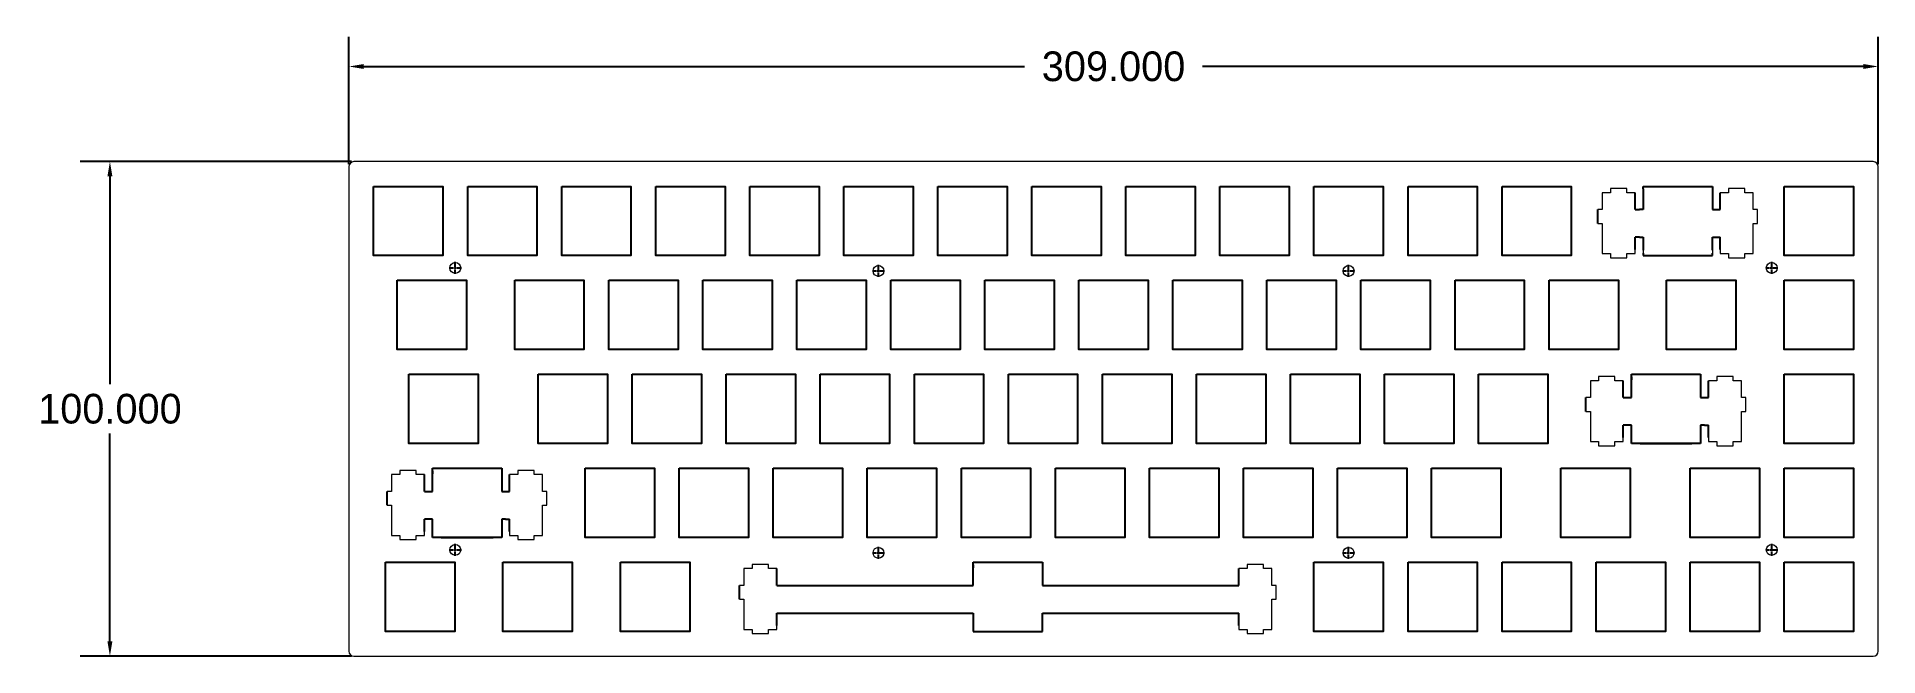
# Model space of a CAD drawing. Header units: inches. Extents: x -14 to 358, y 148 to 274.
import ezdxf

# ---------------------------------------------------------------- set-up
doc = ezdxf.new("R2010")
doc.units = ezdxf.units.IN
doc.header["$MEASUREMENT"] = 0
doc.header["$PDSIZE"] = -1
doc.linetypes.add('CENTER2', pattern=[1.125, 0.75, -0.125, 0.125, -0.125])
doc.dimstyles.new('Metric', dxfattribs={"dimtxt": 6, "dimasz": 3, "dimexe": 6, "dimexo": 0.5, "dimgap": 2, "dimtad": 0, "dimtih": 1, "dimtoh": 1, "dimdec": 3, "dimzin": 0, "dimdsep": 46, "dimtxsty": 'Standard', "dimcen": 0.09, "dimazin": 0, "dimtfac": 1, "dimtdec": 3, "dimtofl": 0, "dimtmove": 0, "dimatfit": 3, "dimfxl": 1, "dimtolj": 1, "dimtzin": 0, "dimarcsym": 0})

# ---------------------------------------------------------------- blocks, each defined once
blk = doc.blocks.new('*D28')
at = {"color": 0, "lineweight": -2, "transparency": 16777216}
for p, q in [((49.64, 248.41), (-5.16, 248.41)), ((0.84, 245.41), (0.84, 203.41)), ((0.84, 151.41), (0.84, 193.41)), ((49.64, 148.41), (-5.16, 148.41))]:
    blk.add_line(p, q, dxfattribs=at)
at = {"color": 0, "transparency": 16777216}
for points in [[(0.34, 245.41), (1.34, 245.41), (0.84, 248.41)], [(0.34, 151.41), (1.34, 151.41), (0.84, 148.41)]]:
    blk.add_solid(points, dxfattribs=at)
at = {"layer": 'Defpoints', "color": 0, "transparency": 16777216}
for p in [(50.14, 248.41), (0.84, 148.41), (50.14, 148.41)]:
    blk.add_point(p, dxfattribs=at)
at = {"color": 0, "transparency": 16777216, "insert": (0.84, 198.41), "char_height": 6, "attachment_point": 5}
blk.add_mtext('\\A1;100.000', dxfattribs=at)
blk = doc.blocks.new('*D29')
at = {"color": 0, "lineweight": -2, "transparency": 16777216}
for p, q in [((49.13, 247.89), (49.13, 273.64)), ((358.13, 247.89), (358.13, 273.64)), ((52.13, 267.64), (185.63, 267.64)), ((355.13, 267.64), (221.63, 267.64))]:
    blk.add_line(p, q, dxfattribs=at)
at = {"color": 0, "transparency": 16777216}
for points in [[(52.13, 268.14), (52.13, 267.14), (49.13, 267.64)], [(355.13, 268.14), (355.13, 267.14), (358.13, 267.64)]]:
    blk.add_solid(points, dxfattribs=at)
at = {"layer": 'Defpoints', "color": 0, "transparency": 16777216}
for p in [(49.13, 267.64), (49.13, 247.39), (358.13, 247.39)]:
    blk.add_point(p, dxfattribs=at)
at = {"color": 0, "transparency": 16777216, "insert": (203.63, 267.64), "char_height": 6, "attachment_point": 5}
blk.add_mtext('\\A1;309.000', dxfattribs=at)
blk = doc.blocks.new('*U30')
at = {"color": 0, "linetype": 'CENTER2', "transparency": 16777216}
for p, q in [((-1.22, 0), (-0.22, 0)), ((0, 0.22), (0, 1.22)), ((0.22, 0), (1.22, 0)), ((0, -1.22), (0, -0.22))]:
    blk.add_line(p, q, dxfattribs=at)
at = {"color": 0, "linetype": 'Continuous', "transparency": 16777216}
for p, q in [((-0.11, 0), (0.11, 0)), ((0, -0.11), (0, 0.11))]:
    blk.add_line(p, q, dxfattribs=at)
blk = doc.blocks.new('*U31')
at = {"color": 0, "linetype": 'CENTER2', "transparency": 16777216}
for p, q in [((-1.22, 0), (-0.22, 0)), ((0, 0.22), (0, 1.22)), ((0.22, 0), (1.22, 0)), ((0, -1.22), (0, -0.22))]:
    blk.add_line(p, q, dxfattribs=at)
at = {"color": 0, "linetype": 'Continuous', "transparency": 16777216}
for p, q in [((-0.11, 0), (0.11, 0)), ((0, -0.11), (0, 0.11))]:
    blk.add_line(p, q, dxfattribs=at)
blk = doc.blocks.new('*U32')
at = {"color": 0, "linetype": 'CENTER2', "transparency": 16777216}
for p, q in [((-1.22, 0), (-0.22, 0)), ((0, 0.22), (0, 1.22)), ((0.22, 0), (1.22, 0)), ((0, -1.22), (0, -0.22))]:
    blk.add_line(p, q, dxfattribs=at)
at = {"color": 0, "linetype": 'Continuous', "transparency": 16777216}
for p, q in [((-0.11, 0), (0.11, 0)), ((0, -0.11), (0, 0.11))]:
    blk.add_line(p, q, dxfattribs=at)
blk = doc.blocks.new('*U33')
at = {"color": 0, "linetype": 'CENTER2', "transparency": 16777216}
for p, q in [((-1.22, 0), (-0.22, 0)), ((0, 0.22), (0, 1.22)), ((0.22, 0), (1.22, 0)), ((0, -1.22), (0, -0.22))]:
    blk.add_line(p, q, dxfattribs=at)
at = {"color": 0, "linetype": 'Continuous', "transparency": 16777216}
for p, q in [((-0.11, 0), (0.11, 0)), ((0, -0.11), (0, 0.11))]:
    blk.add_line(p, q, dxfattribs=at)
blk = doc.blocks.new('*U34')
at = {"color": 0, "linetype": 'CENTER2', "transparency": 16777216}
for p, q in [((-1.22, 0), (-0.22, 0)), ((0, 0.22), (0, 1.22)), ((0.22, 0), (1.22, 0)), ((0, -1.22), (0, -0.22))]:
    blk.add_line(p, q, dxfattribs=at)
at = {"color": 0, "linetype": 'Continuous', "transparency": 16777216}
for p, q in [((-0.11, 0), (0.11, 0)), ((0, -0.11), (0, 0.11))]:
    blk.add_line(p, q, dxfattribs=at)
blk = doc.blocks.new('*U35')
at = {"color": 0, "linetype": 'CENTER2', "transparency": 16777216}
for p, q in [((-1.22, 0), (-0.22, 0)), ((0, 0.22), (0, 1.22)), ((0.22, 0), (1.22, 0)), ((0, -1.22), (0, -0.22))]:
    blk.add_line(p, q, dxfattribs=at)
at = {"color": 0, "linetype": 'Continuous', "transparency": 16777216}
for p, q in [((-0.11, 0), (0.11, 0)), ((0, -0.11), (0, 0.11))]:
    blk.add_line(p, q, dxfattribs=at)
blk = doc.blocks.new('*U36')
at = {"color": 0, "linetype": 'CENTER2', "transparency": 16777216}
for p, q in [((-1.22, 0), (-0.22, 0)), ((0, 0.22), (0, 1.22)), ((0.22, 0), (1.22, 0)), ((0, -1.22), (0, -0.22))]:
    blk.add_line(p, q, dxfattribs=at)
at = {"color": 0, "linetype": 'Continuous', "transparency": 16777216}
for p, q in [((-0.11, 0), (0.11, 0)), ((0, -0.11), (0, 0.11))]:
    blk.add_line(p, q, dxfattribs=at)
blk = doc.blocks.new('*U37')
at = {"color": 0, "linetype": 'CENTER2', "transparency": 16777216}
for p, q in [((-1.22, 0), (-0.22, 0)), ((0, 0.22), (0, 1.22)), ((0.22, 0), (1.22, 0)), ((0, -1.22), (0, -0.22))]:
    blk.add_line(p, q, dxfattribs=at)
at = {"color": 0, "linetype": 'Continuous', "transparency": 16777216}
for p, q in [((-0.11, 0), (0.11, 0)), ((0, -0.11), (0, 0.11))]:
    blk.add_line(p, q, dxfattribs=at)

msp = doc.modelspace()

# ---------------------------------------------------------------- linework, layer by layer
at = {"color": 7, "linetype": 'Continuous', "lineweight": 15}
for p, q in [((49.1264, 247.3892), (49.1264, 149.4212)), ((357.1102, 248.4052), (50.1424, 248.4052)), ((358.1262, 149.4212), (358.1262, 247.3892)), ((304.0226, 242.1097), (302.3462, 242.1097)), ((302.3462, 242.1097), (302.3462, 238.7063)), ((307.3244, 242.9433), (304.0226, 242.9433)), ((304.0226, 242.9433), (304.0226, 242.1097)), ((307.3244, 242.1097), (307.3244, 242.9433)), ((309.0008, 242.1097), (307.3244, 242.1097)), ((327.8985, 242.1097), (326.2221, 242.1097)), ((331.2003, 242.9433), (327.8985, 242.9433)), ((327.8985, 242.9433), (327.8985, 242.1097)), ((331.2003, 242.1097), (331.2003, 242.9433)), ((332.8767, 242.1097), (331.2003, 242.1097)), ((332.8767, 238.7063), (332.8767, 242.1097)), ((302.3462, 238.7063), (301.4574, 238.7063)), ((333.7662, 238.7063), (332.8767, 238.7063)), ((333.7662, 235.9123), (333.7662, 238.7063)), ((301.4574, 235.9123), (302.3462, 235.9123)), ((302.3462, 235.9123), (302.3462, 229.8162)), ((332.8767, 229.8162), (332.8767, 235.9123)), ((332.8767, 235.9123), (333.7662, 235.9123)), ((302.3462, 229.8162), (304.0226, 229.8162)), ((304.0226, 229.8162), (304.0226, 228.9731)), ((304.0226, 228.9731), (307.3244, 228.9731)), ((307.3244, 228.9731), (307.3244, 229.8162)), ((307.3244, 229.8162), (309.0008, 229.8162)), ((309.0008, 229.8162), (309.0008, 230.6037)), ((310.6265, 230.5054), (310.6265, 229.9054)), ((324.6265, 230.5054), (324.6265, 229.9054)), ((326.2221, 230.6037), (326.2221, 229.8162)), ((326.2221, 229.8162), (327.8985, 229.8162)), ((327.8985, 229.8162), (327.8985, 228.9731)), ((327.8985, 228.9731), (331.2003, 228.9731)), ((331.2003, 228.9731), (331.2003, 229.8162)), ((331.2003, 229.8162), (332.8767, 229.8162)), ((304.9496, 204.9432), (301.6479, 204.9432)), ((301.6479, 204.9432), (301.6479, 204.1096)), ((304.9496, 204.1096), (304.9496, 204.9432)), ((328.8255, 204.9432), (325.5237, 204.9432)), ((325.5237, 204.9432), (325.5237, 204.1096)), ((328.8255, 204.1096), (328.8255, 204.9432)), ((301.6479, 204.1096), (299.9715, 204.1096)), ((299.9715, 204.1096), (299.9715, 200.7062)), ((306.626, 204.1096), (304.9496, 204.1096)), ((325.5237, 204.1096), (323.8474, 204.1096)), ((330.5019, 204.1096), (328.8255, 204.1096)), ((330.5019, 200.7062), (330.5019, 204.1096)), ((299.9715, 200.7062), (299.0827, 200.7062)), ((299.0827, 197.9122), (299.9715, 197.9122)), ((299.9715, 197.9122), (299.9715, 191.8161)), ((331.3914, 200.7062), (330.5019, 200.7062)), ((330.5019, 191.8161), (330.5019, 197.9122)), ((330.5019, 197.9122), (331.3914, 197.9122)), ((331.3914, 197.9122), (331.3914, 200.7062)), ((299.9715, 191.8161), (301.6479, 191.8161)), ((301.6479, 191.8161), (301.6479, 190.973)), ((301.6479, 190.973), (304.9496, 190.973)), ((304.9496, 190.973), (304.9496, 191.8161)), ((304.9496, 191.8161), (306.626, 191.8161)), ((306.626, 191.8161), (306.626, 192.6037)), ((308.2518, 192.5053), (308.2518, 191.9053)), ((322.2518, 192.5053), (322.2518, 191.9053)), ((323.8474, 192.6037), (323.8474, 191.8161)), ((323.8474, 191.8161), (325.5237, 191.8161)), ((325.5237, 191.8161), (325.5237, 190.973)), ((325.5237, 190.973), (328.8255, 190.973)), ((328.8255, 190.973), (328.8255, 191.8161)), ((328.8255, 191.8161), (330.5019, 191.8161)), ((59.3977, 185.1095), (57.7213, 185.1095)), ((57.7213, 185.1095), (57.7213, 181.7061)), ((62.6994, 185.9432), (59.3977, 185.9432)), ((59.3977, 185.9432), (59.3977, 185.1095)), ((62.6994, 185.1095), (62.6994, 185.9432)), ((64.3758, 185.1095), (62.6994, 185.1095)), ((83.2735, 185.1095), (81.5972, 185.1095)), ((86.5753, 185.9432), (83.2735, 185.9432)), ((83.2735, 185.9432), (83.2735, 185.1095)), ((86.5753, 185.1095), (86.5753, 185.9432)), ((88.2517, 185.1095), (86.5753, 185.1095)), ((88.2517, 181.7061), (88.2517, 185.1095)), ((57.7213, 181.7061), (56.8324, 181.7061)), ((56.8324, 178.9122), (57.7213, 178.9122)), ((57.7213, 178.9122), (57.7213, 172.8161)), ((89.1412, 181.7061), (88.2517, 181.7061)), ((88.2517, 172.8161), (88.2517, 178.9122)), ((88.2517, 178.9122), (89.1412, 178.9122)), ((89.1412, 178.9122), (89.1412, 181.7061)), ((57.7213, 172.8161), (59.3977, 172.8161)), ((59.3977, 172.8161), (59.3977, 171.973)), ((59.3977, 171.973), (62.6994, 171.973)), ((62.6994, 171.973), (62.6994, 172.8161)), ((62.6994, 172.8161), (64.3758, 172.8161)), ((64.3758, 172.8161), (64.3758, 173.6036)), ((66.0016, 173.5052), (66.0016, 172.9052)), ((80.0016, 173.5052), (80.0016, 172.9052)), ((81.5972, 173.6036), (81.5972, 172.8161)), ((81.5972, 172.8161), (83.2735, 172.8161)), ((83.2735, 172.8161), (83.2735, 171.973)), ((83.2735, 171.973), (86.5753, 171.973)), ((86.5753, 171.973), (86.5753, 172.8161)), ((86.5753, 172.8161), (88.2517, 172.8161)), ((130.6004, 166.1095), (128.924, 166.1095)), ((128.924, 166.1095), (128.924, 162.7061)), ((133.9022, 166.9431), (130.6004, 166.9431)), ((130.6004, 166.9431), (130.6004, 166.1095)), ((133.9022, 166.1095), (133.9022, 166.9431)), ((135.5786, 166.1095), (133.9022, 166.1095)), ((230.6004, 166.1095), (228.924, 166.1095)), ((233.9022, 166.9432), (230.6004, 166.9432)), ((230.6004, 166.9432), (230.6004, 166.1095)), ((233.9022, 166.1095), (233.9022, 166.9432)), ((235.5786, 166.1095), (233.9022, 166.1095)), ((235.5786, 162.7061), (235.5786, 166.1095)), ((128.924, 162.7061), (128.0352, 162.7061)), ((236.4681, 162.7061), (235.5786, 162.7061)), ((236.4681, 159.9121), (236.4681, 162.7061)), ((128.0352, 159.9121), (128.924, 159.9121)), ((128.924, 159.9121), (128.924, 153.816)), ((235.5786, 153.816), (235.5786, 159.9121)), ((235.5786, 159.9121), (236.4681, 159.9121)), ((128.924, 153.816), (130.6004, 153.816)), ((130.6004, 153.816), (130.6004, 152.9729)), ((130.6004, 152.9729), (133.9022, 152.9729)), ((133.9022, 152.9729), (133.9022, 153.816)), ((133.9022, 153.816), (135.5786, 153.816)), ((135.5786, 153.816), (135.5786, 154.6036)), ((175.2513, 154.5052), (175.2513, 153.9052)), ((189.2513, 154.5052), (189.2513, 153.9052)), ((228.924, 154.6036), (228.924, 153.816)), ((228.924, 153.816), (230.6004, 153.816)), ((230.6004, 153.816), (230.6004, 152.9729)), ((230.6004, 152.9729), (233.9022, 152.9729)), ((233.9022, 152.9729), (233.9022, 153.816)), ((233.9022, 153.816), (235.5786, 153.816)), ((50.1424, 148.4052), (357.1102, 148.4052))]:
    msp.add_line(p, q, dxfattribs=at)
for p, q in [((182.1267, 242.9054), (182.1267, 242.3054)), ((309.0008, 238.7063), (309.0008, 242.1097)), ((310.6265, 242.9054), (310.6265, 243.4054)), ((310.6265, 243.4054), (312.3765, 243.4054)), ((310.6265, 242.9054), (310.6265, 242.3054)), ((310.6265, 242.3054), (310.6265, 238.7063)), ((312.3765, 243.4054), (322.8765, 243.4054)), ((322.8765, 243.4054), (324.6265, 243.4054)), ((324.6265, 243.4054), (324.6265, 243.4054)), ((324.6265, 243.4054), (324.6265, 242.9054)), ((324.6265, 242.9054), (324.6265, 242.3054)), ((324.6265, 242.3054), (324.6265, 238.7063)), ((326.2221, 238.7063), (326.2221, 242.1097)), ((301.4574, 235.9123), (301.4574, 238.7063)), ((309.0008, 238.7063), (309.8765, 238.7063)), ((310.6265, 238.7063), (309.8765, 238.7063)), ((310.6265, 238.7063), (310.6265, 238.7063)), ((324.6265, 238.7063), (325.3765, 238.7063)), ((325.3765, 238.7063), (326.2221, 238.7063)), ((309.0008, 230.6037), (309.0008, 233.1083)), ((309.8765, 233.1083), (309.0008, 233.1083)), ((309.8765, 233.1083), (310.6265, 233.1083)), ((310.6265, 233.1083), (310.6265, 230.5054)), ((324.6265, 230.5054), (324.6265, 233.1083)), ((324.6265, 233.1083), (325.3765, 233.1083)), ((325.3765, 233.1083), (326.2221, 233.1083)), ((326.2221, 230.6037), (326.2221, 233.1083)), ((310.6265, 229.9054), (310.6265, 229.4054)), ((310.6265, 229.4054), (312.3765, 229.4054)), ((312.3765, 229.4054), (322.8765, 229.4054)), ((322.8765, 229.4054), (324.6265, 229.4054)), ((324.6265, 229.4054), (324.6265, 229.9054)), ((324.6265, 229.4054), (324.6265, 229.4054)), ((308.2518, 204.3053), (308.2518, 205.4053)), ((308.2518, 205.4053), (310.0018, 205.4053)), ((308.2518, 204.9053), (308.2518, 204.3053)), ((310.0018, 205.4053), (320.5018, 205.4053)), ((310.0018, 205.4053), (322.2518, 205.4053)), ((322.2518, 205.4053), (322.2518, 200.7062)), ((322.2518, 204.9053), (322.2518, 204.3053)), ((306.626, 200.7062), (306.626, 204.1096)), ((308.2518, 200.7062), (308.2518, 204.3053)), ((323.8474, 200.7062), (323.8474, 204.1096)), ((299.0827, 197.9122), (299.0827, 200.7062)), ((306.626, 200.7062), (307.5018, 200.7062)), ((307.5018, 200.7062), (308.2518, 200.7062)), ((322.2518, 200.7062), (323.0018, 200.7062)), ((323.0018, 200.7062), (323.8474, 200.7062)), ((306.626, 192.6037), (306.626, 195.1082)), ((307.5018, 195.1082), (306.626, 195.1082)), ((308.2518, 195.1082), (307.5018, 195.1082)), ((308.2518, 191.4053), (308.2518, 195.1082)), ((323.0018, 195.1082), (322.2518, 195.1082)), ((322.2518, 195.1082), (322.2518, 191.4053)), ((323.0018, 195.1082), (323.8474, 195.1082)), ((323.8474, 192.6037), (323.8474, 195.1082)), ((322.2518, 191.4053), (308.2518, 191.4053)), ((310.0018, 191.4053), (320.5018, 191.4053)), ((66.0016, 181.7061), (66.0016, 186.4052)), ((66.0016, 186.4052), (80.0016, 186.4052)), ((67.7516, 186.4052), (78.2516, 186.4052)), ((80.0016, 186.4052), (80.0016, 181.7061)), ((64.3758, 181.7061), (64.3758, 185.1095)), ((66.0016, 185.9052), (66.0016, 185.3052)), ((80.0016, 185.9052), (80.0016, 185.3052)), ((81.5972, 181.7061), (81.5972, 185.1095)), ((56.8324, 178.9122), (56.8324, 181.7061)), ((64.3758, 181.7061), (65.2516, 181.7061)), ((65.2516, 181.7061), (66.0016, 181.7061)), ((80.0016, 181.7061), (80.7516, 181.7061)), ((80.7516, 181.7061), (81.5972, 181.7061)), ((64.3758, 173.6036), (64.3758, 176.1081)), ((65.2516, 176.1081), (64.3758, 176.1081)), ((66.0016, 176.1081), (65.2516, 176.1081)), ((66.0016, 172.4052), (66.0016, 176.1081)), ((80.7516, 176.1081), (80.0016, 176.1081)), ((80.0016, 176.1081), (80.0016, 172.4052)), ((80.7516, 176.1081), (81.5972, 176.1081)), ((81.5972, 173.6036), (81.5972, 176.1081)), ((80.0016, 172.4052), (66.0016, 172.4052)), ((67.7516, 172.4052), (78.2516, 172.4052)), ((135.5786, 162.7061), (135.5786, 166.1095)), ((175.2513, 162.7061), (175.2513, 167.4052)), ((175.2513, 167.4052), (189.2513, 167.4052)), ((175.2513, 166.9052), (175.2513, 166.3052)), ((177.0013, 167.4052), (187.5013, 167.4052)), ((189.2513, 167.4052), (189.2513, 162.7061)), ((189.2513, 166.9052), (189.2513, 166.3052)), ((228.924, 162.7061), (228.924, 166.1095)), ((128.0352, 159.9121), (128.0352, 162.7061)), ((135.5786, 162.7061), (174.5013, 162.7061)), ((174.5013, 162.7061), (175.2513, 162.7061)), ((189.2513, 162.7061), (190.0013, 162.7061)), ((190.0013, 162.7061), (228.924, 162.7061)), ((135.5786, 154.6036), (135.5786, 157.1081)), ((135.5786, 157.1081), (174.5013, 157.1081)), ((174.5013, 157.1081), (175.2513, 157.1081)), ((175.2513, 157.1081), (175.2513, 153.4052)), ((189.2513, 153.4052), (189.2513, 157.1081)), ((189.2513, 157.1081), (190.0013, 157.1081)), ((190.0013, 157.1081), (228.924, 157.1081)), ((228.924, 154.6036), (228.924, 157.1081)), ((175.2513, 153.4052), (189.2513, 153.4052)), ((177.0013, 153.4052), (187.5013, 153.4052))]:
    msp.add_line(p, q)
for points in [[(54.1263, 243.4054), (68.1263, 243.4054), (68.1263, 229.4054), (54.1263, 229.4054)], [(73.1264, 243.4054), (87.1264, 243.4054), (87.1264, 229.4054), (73.1264, 229.4054)], [(92.1264, 243.4054), (106.1264, 243.4054), (106.1264, 229.4054), (92.1264, 229.4054)], [(111.1264, 243.4054), (125.1265, 243.4054), (125.1265, 229.4054), (111.1264, 229.4054)], [(130.1265, 243.4054), (144.1265, 243.4054), (144.1265, 229.4054), (130.1265, 229.4054)], [(149.1265, 243.4054), (163.1265, 243.4054), (163.1265, 229.4054), (149.1265, 229.4054)], [(168.1267, 243.4054), (182.1267, 243.4054), (182.1267, 229.4054), (168.1267, 229.4054)], [(187.1264, 243.4054), (201.1264, 243.4054), (201.1264, 229.4054), (187.1264, 229.4054)], [(206.1268, 243.4054), (220.1268, 243.4054), (220.1268, 229.4054), (206.1268, 229.4054)], [(225.1266, 243.4054), (239.1266, 243.4054), (239.1266, 229.4054), (225.1266, 229.4054)], [(244.1269, 243.4054), (258.1269, 243.4054), (258.1269, 229.4054), (244.1269, 229.4054)], [(263.1269, 243.4054), (277.1269, 243.4054), (277.1269, 229.4054), (263.1269, 229.4054)], [(282.1266, 243.4054), (296.1266, 243.4054), (296.1266, 229.4054), (282.1266, 229.4054)], [(339.1266, 243.4054), (353.1266, 243.4054), (353.1266, 229.4054), (339.1266, 229.4054)], [(58.8763, 224.4053), (72.8763, 224.4053), (72.8763, 210.4053), (58.8763, 210.4053)], [(82.6263, 224.4053), (96.6263, 224.4053), (96.6263, 210.4053), (82.6263, 210.4053)], [(101.6264, 224.4053), (115.6264, 224.4053), (115.6264, 210.4053), (101.6264, 210.4053)], [(120.6264, 224.4053), (134.6264, 224.4053), (134.6264, 210.4053), (120.6264, 210.4053)], [(139.6264, 224.4053), (153.6265, 224.4053), (153.6265, 210.4053), (139.6264, 210.4053)], [(158.6265, 224.4053), (172.6265, 224.4053), (172.6265, 210.4053), (158.6265, 210.4053)], [(177.6266, 224.4053), (191.6266, 224.4053), (191.6266, 210.4053), (177.6266, 210.4053)], [(196.6263, 224.4053), (210.6263, 224.4053), (210.6263, 210.4053), (196.6263, 210.4053)], [(215.6267, 224.4053), (229.6267, 224.4053), (229.6267, 210.4053), (215.6267, 210.4053)], [(234.6266, 224.4053), (248.6266, 224.4053), (248.6266, 210.4053), (234.6266, 210.4053)], [(253.6268, 224.4053), (267.6268, 224.4053), (267.6268, 210.4053), (253.6268, 210.4053)], [(272.6269, 224.4053), (286.6269, 224.4053), (286.6269, 210.4053), (272.6269, 210.4053)], [(291.6265, 224.4053), (305.6266, 224.4053), (305.6266, 210.4053), (291.6265, 210.4053)], [(315.3767, 224.4053), (329.3767, 224.4053), (329.3767, 210.4053), (315.3767, 210.4053)], [(339.1266, 224.4053), (353.1266, 224.4053), (353.1266, 210.4053), (339.1266, 210.4053)], [(61.2513, 205.4053), (75.2513, 205.4053), (75.2513, 191.4053), (61.2513, 191.4053)], [(87.3763, 205.4053), (101.3763, 205.4053), (101.3763, 191.4053), (87.3763, 191.4053)], [(106.3764, 205.4053), (120.3764, 205.4053), (120.3764, 191.4053), (106.3764, 191.4053)], [(125.3764, 205.4053), (139.3764, 205.4053), (139.3764, 191.4053), (125.3764, 191.4053)], [(144.3764, 205.4053), (158.3765, 205.4053), (158.3765, 191.4053), (144.3764, 191.4053)], [(163.3765, 205.4053), (177.3765, 205.4053), (177.3765, 191.4053), (163.3765, 191.4053)], [(182.3766, 205.4053), (196.3766, 205.4053), (196.3766, 191.4053), (182.3766, 191.4053)], [(201.3763, 205.4053), (215.3763, 205.4053), (215.3763, 191.4053), (201.3763, 191.4053)], [(220.3767, 205.4053), (234.3767, 205.4053), (234.3767, 191.4053), (220.3767, 191.4053)], [(239.3766, 205.4053), (253.3766, 205.4053), (253.3766, 191.4053), (239.3766, 191.4053)], [(258.3768, 205.4053), (272.3768, 205.4053), (272.3768, 191.4053), (258.3768, 191.4053)], [(277.3769, 205.4053), (291.3769, 205.4053), (291.3769, 191.4053), (277.3769, 191.4053)], [(339.1266, 205.4053), (353.1266, 205.4053), (353.1266, 191.4053), (339.1266, 191.4053)], [(96.8763, 186.4052), (110.8763, 186.4052), (110.8763, 172.4052), (96.8763, 172.4052)], [(115.8764, 186.4052), (129.8764, 186.4052), (129.8764, 172.4052), (115.8764, 172.4052)], [(134.8764, 186.4052), (148.8764, 186.4052), (148.8764, 172.4052), (134.8764, 172.4052)], [(153.8764, 186.4052), (167.8765, 186.4052), (167.8765, 172.4052), (153.8764, 172.4052)], [(172.8765, 186.4052), (186.8765, 186.4052), (186.8765, 172.4052), (172.8765, 172.4052)], [(191.8766, 186.4052), (205.8766, 186.4052), (205.8766, 172.4052), (191.8766, 172.4052)], [(210.8763, 186.4052), (224.8763, 186.4052), (224.8763, 172.4052), (210.8763, 172.4052)], [(229.8767, 186.4052), (243.8767, 186.4052), (243.8767, 172.4052), (229.8767, 172.4052)], [(248.8766, 186.4052), (262.8766, 186.4052), (262.8766, 172.4052), (248.8766, 172.4052)], [(267.8768, 186.4052), (281.8768, 186.4052), (281.8768, 172.4052), (267.8768, 172.4052)], [(294.0011, 186.4053), (308.0011, 186.4053), (308.0011, 172.4052), (294.0011, 172.4052)], [(320.1262, 186.4053), (334.1262, 186.4053), (334.1262, 172.4052), (320.1262, 172.4052)], [(339.1266, 186.4053), (353.1266, 186.4053), (353.1266, 172.4052), (339.1266, 172.4052)], [(56.5013, 167.4052), (70.5013, 167.4052), (70.5013, 153.4052), (56.5013, 153.4052)], [(80.2513, 167.4052), (94.2513, 167.4052), (94.2513, 153.4052), (80.2513, 153.4052)], [(104.0013, 167.4052), (118.0013, 167.4052), (118.0013, 153.4052), (104.0013, 153.4052)], [(244.1264, 167.4052), (258.1264, 167.4052), (258.1264, 153.4052), (244.1264, 153.4052)], [(263.1268, 167.4052), (277.1268, 167.4052), (277.1268, 153.4052), (263.1268, 153.4052)], [(282.1265, 167.4052), (296.1265, 167.4052), (296.1265, 153.4052), (282.1265, 153.4052)], [(301.1272, 167.4052), (315.1272, 167.4052), (315.1272, 153.4052), (301.1272, 153.4052)], [(320.1269, 167.4052), (334.1269, 167.4052), (334.1269, 153.4052), (320.1269, 153.4052)], [(339.1266, 167.4052), (353.1266, 167.4052), (353.1266, 153.4052), (339.1266, 153.4052)]]:
    msp.add_lwpolyline(points, close=True)
for centre in [(70.6262, 226.9054), (156.1264, 226.3054), (251.1263, 226.3054), (336.6264, 226.9054), (70.6262, 169.9053), (156.1264, 169.3053), (251.1263, 169.3053), (336.6264, 169.9053)]:
    msp.add_circle(centre, 1.1, dxfattribs=at)
for centre, start, end in [((50.1424, 247.3892), 90, 180), ((357.1102, 247.3892), 0, 90), ((50.1424, 149.4212), 180, 270), ((357.1102, 149.4212), 270, 0)]:
    msp.add_arc(centre, 1.016, start, end, dxfattribs=at)

# ---------------------------------------------------------------- block references
at = {"linetype": 'CENTER2'}
for name, p in [('*U36', (70.6262, 226.9054)), ('*U35', (156.1264, 226.3054)), ('*U32', (251.1263, 226.3054)), ('*U31', (336.6264, 226.9054)), ('*U37', (70.6262, 169.9053)), ('*U34', (156.1264, 169.3053)), ('*U33', (251.1263, 169.3053)), ('*U30', (336.6264, 169.9053))]:
    msp.add_blockref(name, p, dxfattribs=at)

# ---------------------------------------------------------------- dimensions: what is measured, and where the dimension line sits
for p1, p2, distance, picture, middle in [((358.1262, 247.3892), (49.1264, 247.3879), -20.2532, '*D29', (203.6262, 267.6418)), ((50.1424, 248.4052), (50.1424, 148.4052), -49.3055, '*D28', (0.8369, 198.4052))]:
    dim = msp.add_aligned_dim(p1=p1, p2=p2, distance=distance, dimstyle='Metric')
    dim.commit()
    dim.dimension.update_dxf_attribs({"geometry": picture, "text_midpoint": middle})

doc.saveas('drawing.dxf')
